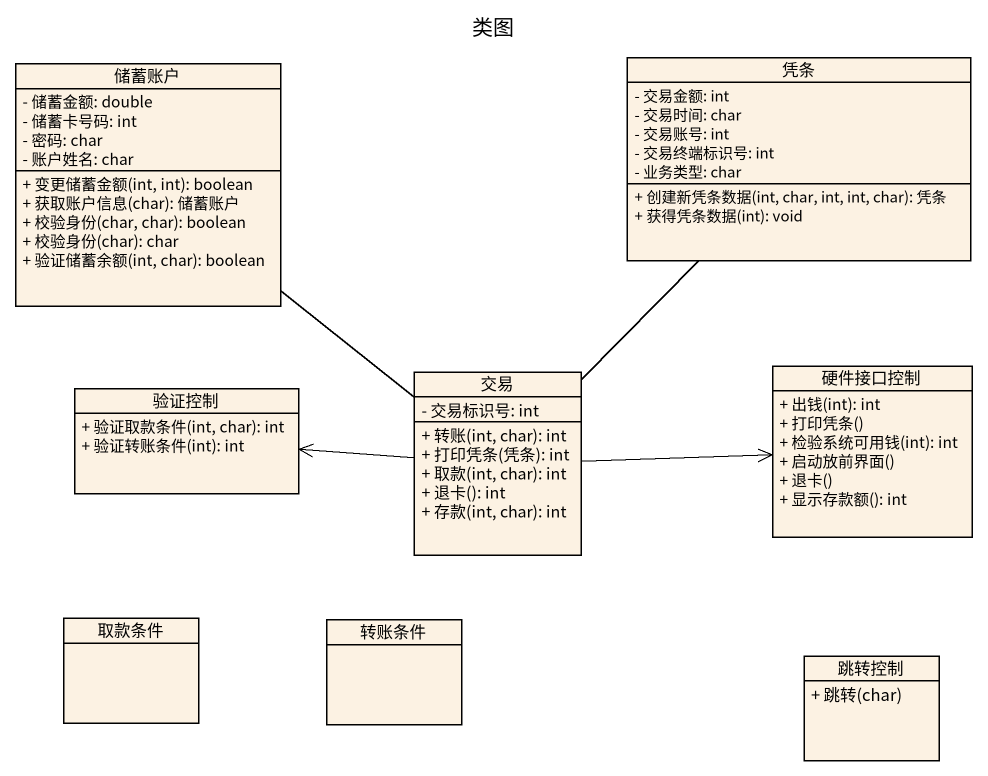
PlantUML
@startuml
title 类图
hide circle
hide empty members
skinparam classAttributeIconSize 0
class 储蓄账户 {
  - 储蓄金额: double
  - 储蓄卡号码: int
  - 密码: char
  - 账户姓名: char
  + 变更储蓄金额(int, int): boolean
  + 获取账户信息(char): 储蓄账户
  + 校验身份(char, char): boolean
  + 校验身份(char): char
  + 验证储蓄余额(int, char): boolean
}
class 凭条 {
  - 交易金额: int
  - 交易时间: char
  - 交易账号: int
  - 交易终端标识号: int
  - 业务类型: char
  + 创建新凭条数据(int, char, int, int, char): 凭条
  + 获得凭条数据(int): void
}
class 验证控制 {
  + 验证取款条件(int, char): int
  + 验证转账条件(int): int
}
class 交易 {
  - 交易标识号: int
  + 转账(int, char): int
  + 打印凭条(凭条): int
  + 取款(int, char): int
  + 退卡(): int
  + 存款(int, char): int
}
class 硬件接口控制 {
  + 出钱(int): int
  + 打印凭条()
  + 检验系统可用钱(int): int
  + 启动放前界面()
  + 退卡()
  + 显示存款额(): int
}
class 取款条件
class 转账条件
class 跳转控制 {
  + 跳转(char)
}
储蓄账户 -- 交易
交易 -up- 凭条
交易 -left-> 验证控制
交易 -right-> 硬件接口控制
@enduml
